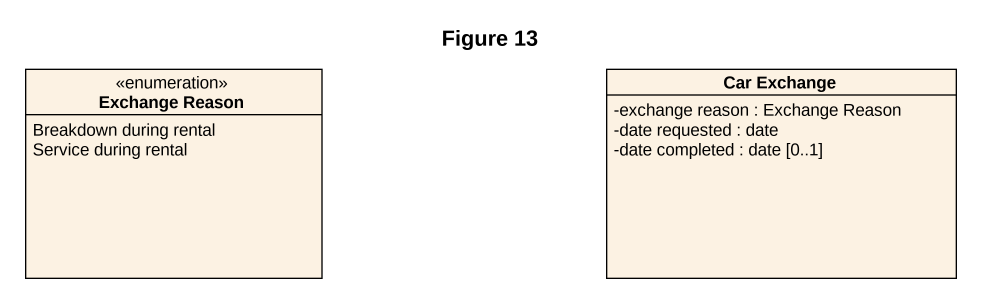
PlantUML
@startuml
title Figure 13
hide circle
hide empty members
skinparam classAttributeIconSize 0
enum "Exchange Reason" as Exchange_Reason {
  Breakdown during rental
  Service during rental
}
class "Car Exchange" as Car_Exchange {
  -exchange reason : Exchange Reason
  -date requested : date
  -date completed : date [0..1]
}
@enduml
